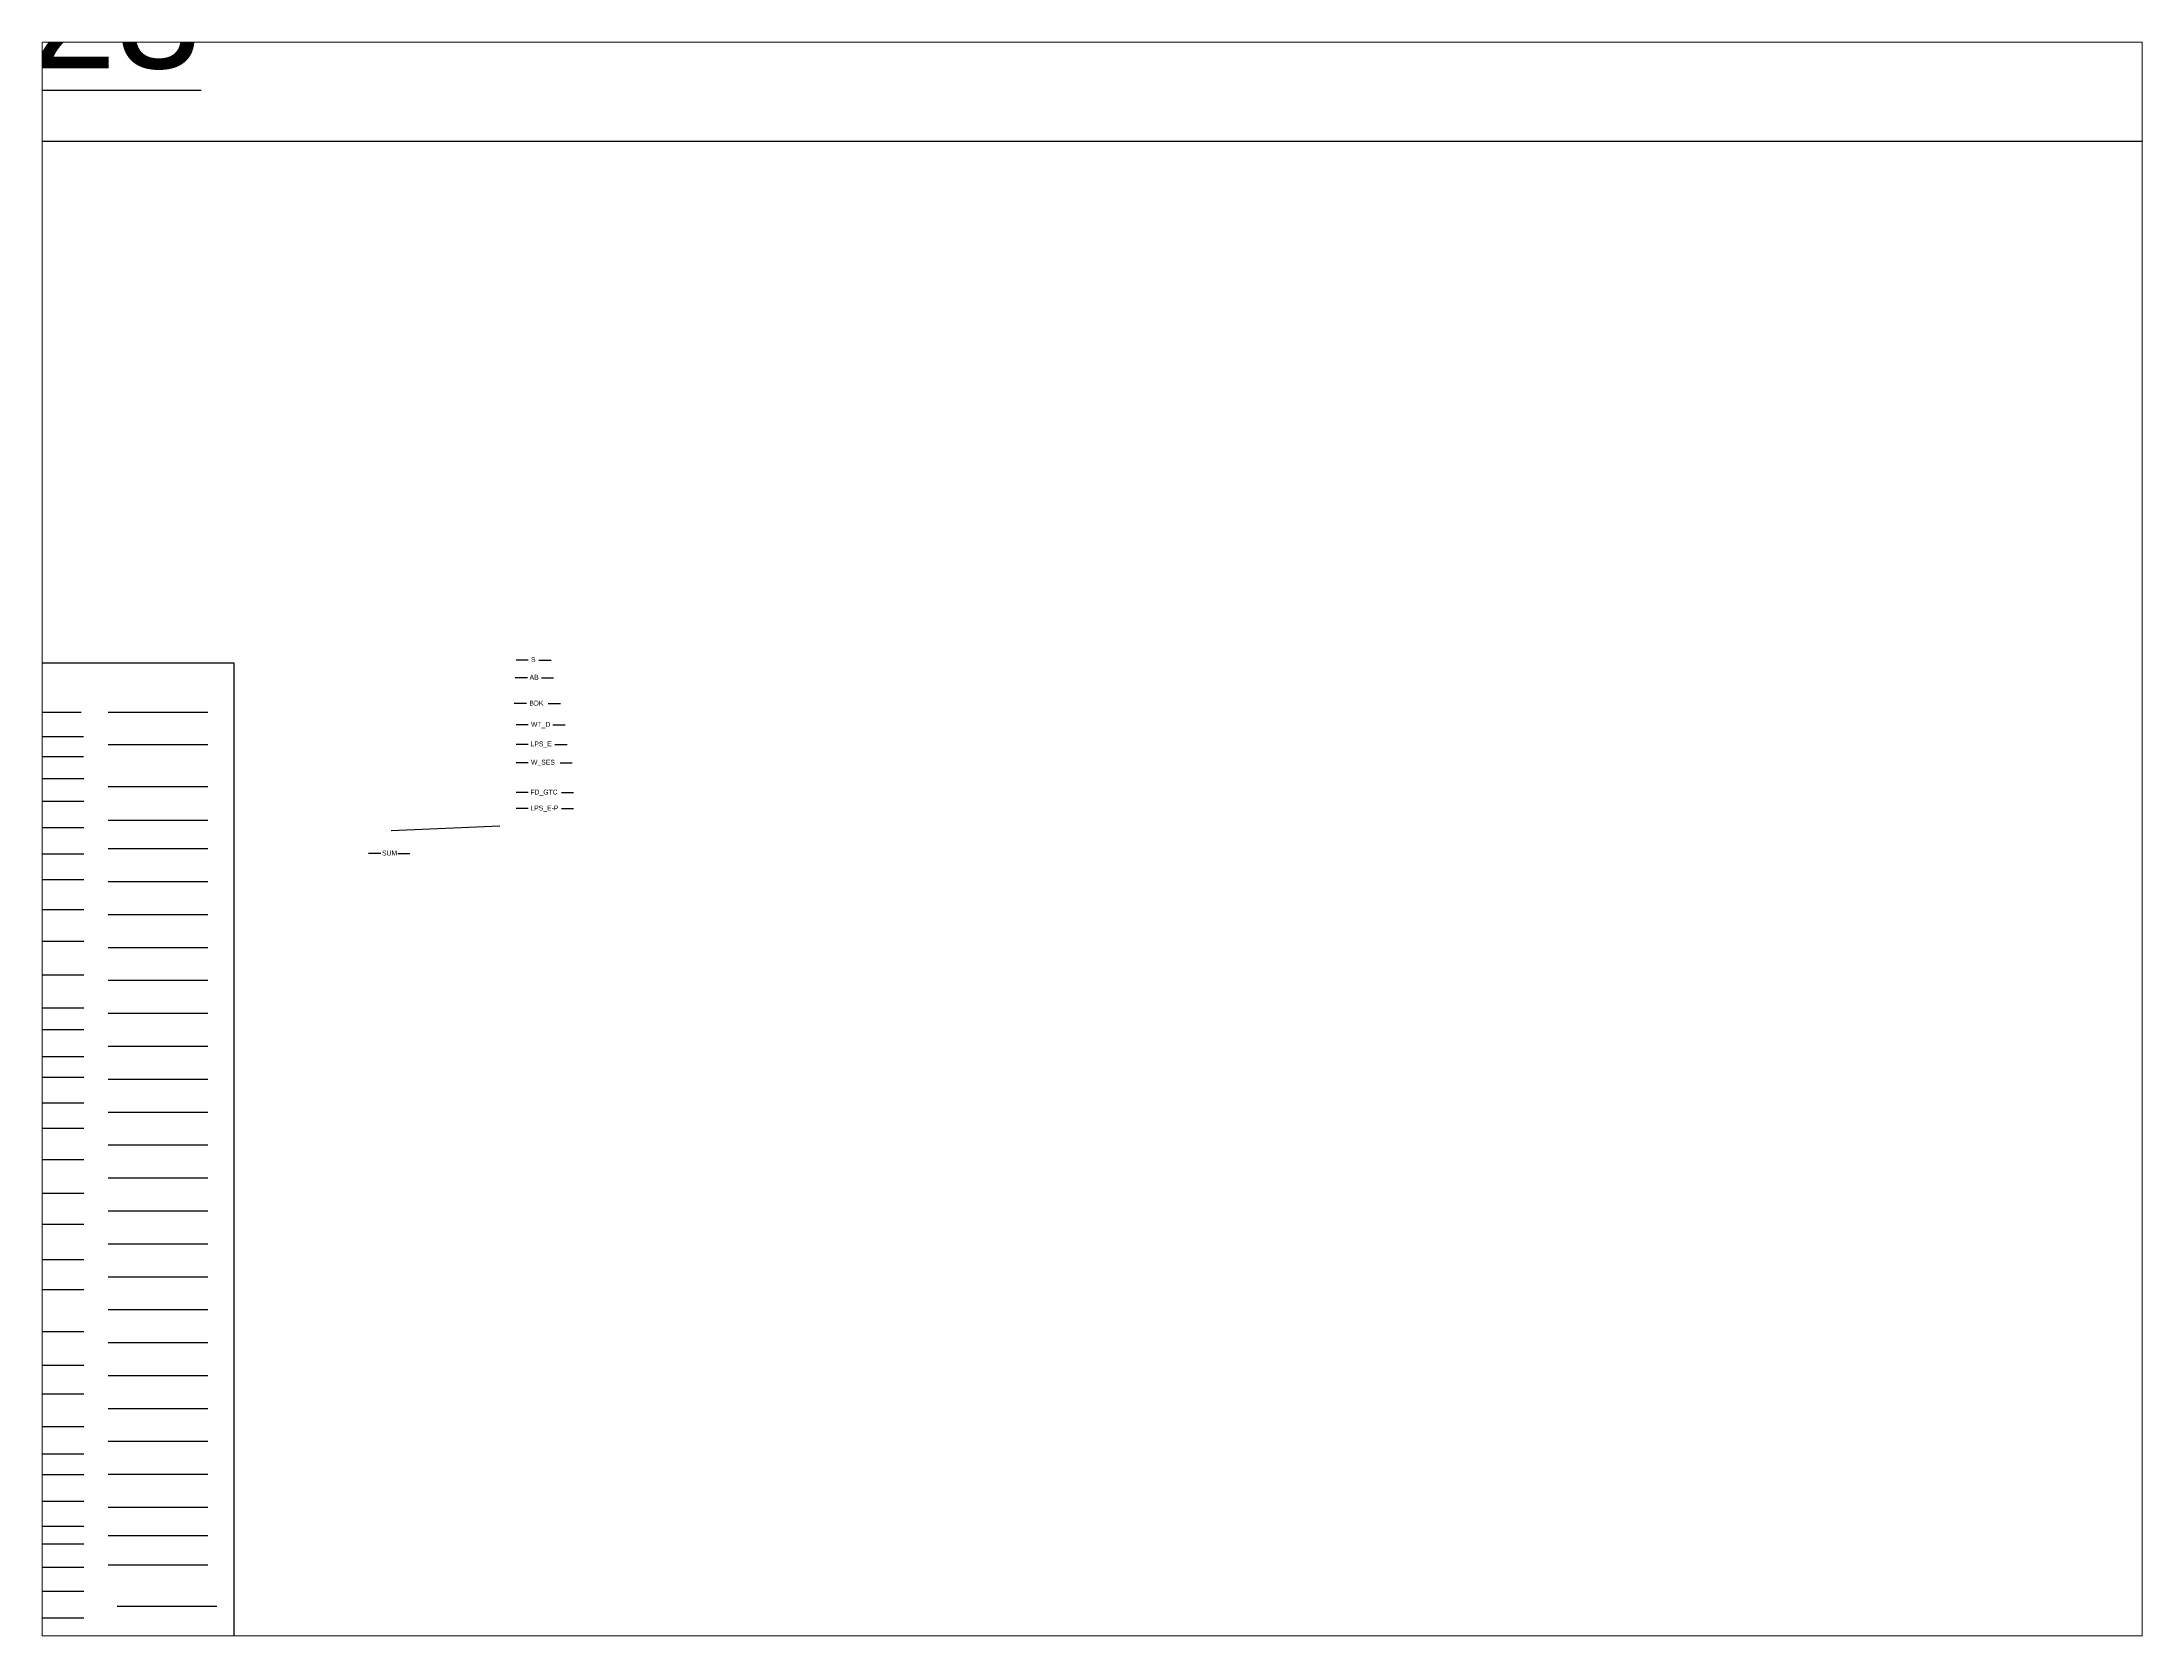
# Paper-space layout 'Layout1' of a CAD drawing. Header units: metres. Extents: x 26 to 231, y 20 to 176.
# The model-space entities are those that its viewports show. They can reach past a viewport. Long polylines and large blocks are cut down to what shows.
import ezdxf
from ezdxf.lldxf.tags import DXFTag

# ---------------------------------------------------------------- set-up
doc = ezdxf.new("R2010")
doc.units = ezdxf.units.M
doc.layers.add('U_GEL_DRAIN_COMBINED', color=3, linetype='Continuous')
doc.layers.add('ZZ-Zz_20_10_90-T_Cad_Annotation_Text', color=7, linetype='Continuous', lineweight=25)
doc.styles.add('Arial', font='arial.ttf')
doc.styles.add('ATK_Anno_5.0mm', font='arial.ttf', dxfattribs={"height": 5})
tags = doc.linetypes.add('11KV_A', pattern='A,2.5,-0.560566,["11KV_A",Arial,S=1,R=0,X=0,Y=-0.39335],-5.499592,2.5', length=11.060158).pattern_tags.tags
tags[6] = DXFTag(74, 10)
tags = doc.linetypes.add('275KV_O', pattern='A,2.5,-0.443196,["275KV_O",Arial,S=1,R=0,X=0,Y=-0.39335],-6.356442,2.5', length=11.799638).pattern_tags.tags
tags[6] = DXFTag(74, 10)
tags = doc.linetypes.add('33KV_O', pattern='A,2.5,-0.484364,["33KV_O",Arial,S=1,R=0,X=0,Y=-0.39335],-5.575794,2.5', length=11.060158).pattern_tags.tags
tags[6] = DXFTag(74, 10)
tags = doc.linetypes.add('400KV_O', pattern='A,2.5,-0.443196,["400KV_O",Arial,S=1,R=0,X=0,Y=-0.39335],-6.356442,2.5', length=11.799638).pattern_tags.tags
tags[6] = DXFTag(74, 10)
tags = doc.linetypes.add('6.6KV_A', pattern='A,2.5,-0.560566,["6.6KV_A",Arial,S=1,R=0,X=0,Y=-0.39335],-6.239072,2.5', length=11.799638).pattern_tags.tags
tags[6] = DXFTag(74, 10)
tags = doc.linetypes.add('BT', pattern='A,2.5,-0.434044,["BT",Arial,S=1,R=0,X=0,Y=-0.39335],-2.481289,2.5', length=7.915333).pattern_tags.tags
tags[6] = DXFTag(74, 10)
tags = doc.linetypes.add('BT_O', pattern='A,2.5,-0.560566,["BT_O",Arial,S=1,R=0,X=0,Y=-0.39335],-4.527043,2.5', length=10.087609).pattern_tags.tags
tags[6] = DXFTag(74, 10)
tags = doc.linetypes.add('BT_OP', pattern='A,2.5,-0.484364,["BT_OP",Arial,S=1,R=0,X=0,Y=-0.39335],-5.575794,2.5', length=11.060158).pattern_tags.tags
tags[6] = DXFTag(74, 10)
tags = doc.linetypes.add('BT_P', pattern='A,2.5,-0.560566,["BT_P",Arial,S=1,R=0,X=0,Y=-0.39335],-4.527043,2.5', length=10.087609).pattern_tags.tags
tags[6] = DXFTag(74, 10)
tags = doc.linetypes.add('CKD', pattern='A,2.5,-0.239678,["CKD",Arial,S=1,R=0,X=0,Y=-0.39335],-3.224053,2.5', length=8.463731).pattern_tags.tags
tags[6] = DXFTag(74, 10)
tags = doc.linetypes.add('CSD', pattern='A,2.5,-0.239678,["CSD",Arial,S=1,R=0,X=0,Y=-0.39335],-3.224053,2.5', length=8.463731).pattern_tags.tags
tags[6] = DXFTag(74, 10)
tags = doc.linetypes.add('D', pattern='A,2.5,-0.560566,["D",Arial,S=1,R=0,X=0,Y=-0.39335],-1.634006,2.5', length=7.194572).pattern_tags.tags
tags[6] = DXFTag(74, 10)
tags = doc.linetypes.add('DB', pattern='A,2.5,-0.434044,["DB",Arial,S=1,R=0,X=0,Y=-0.39335],-2.481289,2.5', length=7.915333).pattern_tags.tags
tags[6] = DXFTag(74, 10)
tags = doc.linetypes.add('DC', pattern='A,2.5,-0.434044,["DC",Arial,S=1,R=0,X=0,Y=-0.39335],-2.481289,2.5', length=7.915333).pattern_tags.tags
tags[6] = DXFTag(74, 10)
tags = doc.linetypes.add('DO', pattern='A,2.5,-0.434044,["DO",Arial,S=1,R=0,X=0,Y=-0.39335],-2.481289,2.5', length=7.915333).pattern_tags.tags
tags[6] = DXFTag(74, 10)
tags = doc.linetypes.add('E_A', pattern='A,2.5,-0.239678,["E_A",Arial,S=1,R=0,X=0,Y=-0.39335],-3.224053,2.5', length=8.463731).pattern_tags.tags
tags[6] = DXFTag(74, 10)
tags = doc.linetypes.add('EP', pattern='A,2.5,-0.434044,["EP",Arial,S=1,R=0,X=0,Y=-0.39335],-2.481289,2.5', length=7.915333).pattern_tags.tags
tags[6] = DXFTag(74, 10)
tags = doc.linetypes.add('EP_A', pattern='A,2.5,-0.560566,["EP_A",Arial,S=1,R=0,X=0,Y=-0.39335],-4.527043,2.5', length=10.087609).pattern_tags.tags
tags[6] = DXFTag(74, 10)
tags = doc.linetypes.add('ES', pattern='A,2.5,-0.434044,["ES",Arial,S=1,R=0,X=0,Y=-0.39335],-2.481289,2.5', length=7.915333).pattern_tags.tags
tags[6] = DXFTag(74, 10)
tags = doc.linetypes.add('ES_A', pattern='A,2.5,-0.560566,["ES_A",Arial,S=1,R=0,X=0,Y=-0.39335],-4.527043,2.5', length=10.087609).pattern_tags.tags
tags[6] = DXFTag(74, 10)
tags = doc.linetypes.add('ES_P', pattern='A,2.5,-0.560566,["ES_P",Arial,S=1,R=0,X=0,Y=-0.39335],-4.527043,2.5', length=10.087609).pattern_tags.tags
tags[6] = DXFTag(74, 10)
tags = doc.linetypes.add('ETH', pattern='A,2.5,-0.239678,["ETH",Arial,S=1,R=0,X=0,Y=-0.39335],-3.224053,2.5', length=8.463731).pattern_tags.tags
tags[6] = DXFTag(74, 10)
tags = doc.linetypes.add('FD', pattern='A,2.5,-0.434044,["FD",Arial,S=1,R=0,X=0,Y=-0.39335],-2.481289,2.5', length=7.915333).pattern_tags.tags
tags[6] = DXFTag(74, 10)
tags = doc.linetypes.add('FO', pattern='A,2.5,-0.434044,["FO",Arial,S=1,R=0,X=0,Y=-0.39335],-2.481289,2.5', length=7.915333).pattern_tags.tags
tags[6] = DXFTag(74, 10)
tags = doc.linetypes.add('FS_P', pattern='A,2.5,-0.560566,["FS_P",Arial,S=1,R=0,X=0,Y=-0.39335],-4.527043,2.5', length=10.087609).pattern_tags.tags
tags[6] = DXFTag(74, 10)
tags = doc.linetypes.add('GD', pattern='A,2.5,-0.434044,["GD",Arial,S=1,R=0,X=0,Y=-0.39335],-2.481289,2.5', length=7.915333).pattern_tags.tags
tags[6] = DXFTag(74, 10)
tags = doc.linetypes.add('GS_P', pattern='A,2.5,-0.560566,["GS_P",Arial,S=1,R=0,X=0,Y=-0.39335],-4.527043,2.5', length=10.087609).pattern_tags.tags
tags[6] = DXFTag(74, 10)
tags = doc.linetypes.add('HV', pattern='A,2.5,-0.434044,["HV",Arial,S=1,R=0,X=0,Y=-0.39335],-2.481289,2.5', length=7.915333).pattern_tags.tags
tags[6] = DXFTag(74, 10)
tags = doc.linetypes.add('HV11KV', pattern='A,2.5,-0.560566,["HV11KV",Arial,S=1,R=0,X=0,Y=-0.39335],-5.962198,2.5', length=11.522764).pattern_tags.tags
tags[6] = DXFTag(74, 10)
tags = doc.linetypes.add('HV33KV', pattern='A,2.5,-0.560566,["HV33KV",Arial,S=1,R=0,X=0,Y=-0.39335],-5.962198,2.5', length=11.522764).pattern_tags.tags
tags[6] = DXFTag(74, 10)
tags = doc.linetypes.add('HV_A', pattern='A,2.5,-0.560566,["HV_A",Arial,S=1,R=0,X=0,Y=-0.39335],-4.527043,2.5', length=10.087609).pattern_tags.tags
tags[6] = DXFTag(74, 10)
tags = doc.linetypes.add('LD', pattern='A,2.5,-0.434044,["LD",Arial,S=1,R=0,X=0,Y=-0.39335],-2.481289,2.5', length=7.915333).pattern_tags.tags
tags[6] = DXFTag(74, 10)
tags = doc.linetypes.add('LP_CT', pattern='A,2.5,-0.484364,["LP_CT",Arial,S=1,R=0,X=0,Y=-0.39335],-5.575794,2.5', length=11.060158).pattern_tags.tags
tags[6] = DXFTag(74, 10)
tags = doc.linetypes.add('LP_E', pattern='A,2.5,-0.560566,["LP_E",Arial,S=1,R=0,X=0,Y=-0.39335],-4.527043,2.5', length=10.087609).pattern_tags.tags
tags[6] = DXFTag(74, 10)
tags = doc.linetypes.add('LP_E-P', pattern='A,2.5,-0.560566,["LP_E-P",Arial,S=1,R=0,X=0,Y=-0.39335],-5.962198,2.5', length=11.522764).pattern_tags.tags
tags[6] = DXFTag(74, 10)
tags = doc.linetypes.add('LP_G', pattern='A,2.5,-0.560566,["LP_G",Arial,S=1,R=0,X=0,Y=-0.39335],-4.527043,2.5', length=10.087609).pattern_tags.tags
tags[6] = DXFTag(74, 10)
tags = doc.linetypes.add('LP_G-P', pattern='A,2.5,-0.560566,["LP_G-P",Arial,S=1,R=0,X=0,Y=-0.39335],-5.962198,2.5', length=11.522764).pattern_tags.tags
tags[6] = DXFTag(74, 10)
tags = doc.linetypes.add('LP_L', pattern='A,2.5,-0.560566,["LP_L",Arial,S=1,R=0,X=0,Y=-0.39335],-4.527043,2.5', length=10.087609).pattern_tags.tags
tags[6] = DXFTag(74, 10)
tags = doc.linetypes.add('LP_SGN', pattern='A,2.5,-0.560566,["LP_SGN",Arial,S=1,R=0,X=0,Y=-0.39335],-5.962198,2.5', length=11.522764).pattern_tags.tags
tags[6] = DXFTag(74, 10)
tags = doc.linetypes.add('LP_SSE', pattern='A,2.5,-0.560566,["LP_SSE",Arial,S=1,R=0,X=0,Y=-0.39335],-5.962198,2.5', length=11.522764).pattern_tags.tags
tags[6] = DXFTag(74, 10)
tags = doc.linetypes.add('LV', pattern='A,2.5,-0.434044,["LV",Arial,S=1,R=0,X=0,Y=-0.39335],-2.481289,2.5', length=7.915333).pattern_tags.tags
tags[6] = DXFTag(74, 10)
tags = doc.linetypes.add('LV_A', pattern='A,2.5,-0.560566,["LV_A",Arial,S=1,R=0,X=0,Y=-0.39335],-4.527043,2.5', length=10.087609).pattern_tags.tags
tags[6] = DXFTag(74, 10)
tags = doc.linetypes.add('LV_O', pattern='A,2.5,-0.560566,["LV_O",Arial,S=1,R=0,X=0,Y=-0.39335],-4.527043,2.5', length=10.087609).pattern_tags.tags
tags[6] = DXFTag(74, 10)
tags = doc.linetypes.add('LV_P', pattern='A,2.5,-0.560566,["LV_P",Arial,S=1,R=0,X=0,Y=-0.39335],-4.527043,2.5', length=10.087609).pattern_tags.tags
tags[6] = DXFTag(74, 10)
tags = doc.linetypes.add('NB_', pattern='A,2.5,-0.435988,["NB",Arial,S=1,R=0,X=0,Y=-0.52942],-2.475629,2.5', length=7.911617).pattern_tags.tags
tags[6] = DXFTag(74, 10)
tags = doc.linetypes.add('NEOS', pattern='A,2.5,-0.560566,["NEOS",Arial,S=1,R=0,X=0,Y=-0.39335],-4.527043,2.5', length=10.087609).pattern_tags.tags
tags[6] = DXFTag(74, 10)
tags = doc.linetypes.add('NGE', pattern='A,2.5,-0.239678,["NGE",Arial,S=1,R=0,X=0,Y=-0.39335],-3.224053,2.5', length=8.463731).pattern_tags.tags
tags[6] = DXFTag(74, 10)
tags = doc.linetypes.add('NRTS_D', pattern='A,2.5,-0.560566,["NRTS_D",Arial,S=1,R=0,X=0,Y=-0.39335],-5.962198,2.5', length=11.522764).pattern_tags.tags
tags[6] = DXFTag(74, 10)
tags = doc.linetypes.add('OCU-G', pattern='A,2.5,-0.560566,["OCU-G",Arial,S=1,R=0,X=0,Y=-0.39335],-5.499592,2.5', length=11.060158).pattern_tags.tags
tags[6] = DXFTag(74, 10)
tags = doc.linetypes.add('P', pattern='A,2.5,-0.560566,["P",Arial,S=1,R=0,X=0,Y=-0.39335],-1.634006,2.5', length=7.194572).pattern_tags.tags
tags[6] = DXFTag(74, 10)
tags = doc.linetypes.add('PCHE', pattern='A,2.5,-0.560566,["PCHE",Arial,S=1,R=0,X=0,Y=-0.39335],-4.527043,2.5', length=10.087609).pattern_tags.tags
tags[6] = DXFTag(74, 10)
tags = doc.linetypes.add('PM', pattern='A,2.5,-0.434044,["PM",Arial,S=1,R=0,X=0,Y=-0.39335],-2.481289,2.5', length=7.915333).pattern_tags.tags
tags[6] = DXFTag(74, 10)
tags = doc.linetypes.add('PM_P', pattern='A,2.5,-0.560566,["PM_P",Arial,S=1,R=0,X=0,Y=-0.39335],-4.527043,2.5', length=10.087609).pattern_tags.tags
tags[6] = DXFTag(74, 10)
tags = doc.linetypes.add('PWHE', pattern='A,2.5,-0.560566,["PWHE",Arial,S=1,R=0,X=0,Y=-0.39335],-4.527043,2.5', length=10.087609).pattern_tags.tags
tags[6] = DXFTag(74, 10)
tags = doc.linetypes.add('RCHE', pattern='A,2.5,-0.560566,["RCHE",Arial,S=1,R=0,X=0,Y=-0.39335],-4.527043,2.5', length=10.087609).pattern_tags.tags
tags[6] = DXFTag(74, 10)
tags = doc.linetypes.add('RT', pattern='A,2.5,-0.434044,["RT",Arial,S=1,R=0,X=0,Y=-0.39335],-2.481289,2.5', length=7.915333).pattern_tags.tags
tags[6] = DXFTag(74, 10)
tags = doc.linetypes.add('S', pattern='A,2.5,-0.560566,["S",Arial,S=1,R=0,X=0,Y=-0.39335],-1.634006,2.5', length=7.194572).pattern_tags.tags
tags[6] = DXFTag(74, 10)
tags = doc.linetypes.add('SKY', pattern='A,2.5,-0.239678,["SKY",Arial,S=1,R=0,X=0,Y=-0.39335],-3.224053,2.5', length=8.463731).pattern_tags.tags
tags[6] = DXFTag(74, 10)
tags = doc.linetypes.add('SUM', pattern='A,2.5,-0.239678,["SUM",Arial,S=1,R=0,X=0,Y=-0.39335],-3.224053,2.5', length=8.463731).pattern_tags.tags
tags[6] = DXFTag(74, 10)
tags = doc.linetypes.add('SW_A', pattern='A,2.5,-0.560566,["SW_A",Arial,S=1,R=0,X=0,Y=-0.39335],-4.527043,2.5', length=10.087609).pattern_tags.tags
tags[6] = DXFTag(74, 10)
tags = doc.linetypes.add('VF', pattern='A,2.5,-0.434044,["VF",Arial,S=1,R=0,X=0,Y=-0.39335],-2.481289,2.5', length=7.915333).pattern_tags.tags
tags[6] = DXFTag(74, 10)
tags = doc.linetypes.add('VFO', pattern='A,2.5,-0.239678,["VFO",Arial,S=1,R=0,X=0,Y=-0.39335],-3.224053,2.5', length=8.463731).pattern_tags.tags
tags[6] = DXFTag(74, 10)
tags = doc.linetypes.add('VMT', pattern='A,2.5,-0.239678,["VMT",Arial,S=1,R=0,X=0,Y=-0.39335],-3.224053,2.5', length=8.463731).pattern_tags.tags
tags[6] = DXFTag(74, 10)
tags = doc.linetypes.add('W_SES', pattern='A,2.5,-0.560566,["W_SES",Arial,S=1,R=0,X=0,Y=-0.39335],-5.962198,2.5', length=11.522764).pattern_tags.tags
tags[6] = DXFTag(74, 10)
tags = doc.linetypes.add('WP_SES', pattern='A,2.5,-0.443196,["WP_SES",Arial,S=1,R=0,X=0,Y=-0.39335],-6.356442,2.5', length=11.799638).pattern_tags.tags
tags[6] = DXFTag(74, 10)

msp = doc.modelspace()

# ---------------------------------------------------------------- linework, layer by layer
at = {"linetype": 'NB_', "ltscale": 1000}
for p, q in [((1303693.31, 168372.4), (1303690.81, 168372.4)), ((1303695.5, 168372.4), (1303698, 168372.4)), ((1303693.15, 168368.78), (1303690.65, 168368.78)), ((1303696.01, 168368.78), (1303698.51, 168368.78)), ((1303692.92, 168363.5), (1303690.42, 168363.5)), ((1303697.42, 168363.5), (1303699.92, 168363.5)), ((1303693.31, 168359.14), (1303690.81, 168359.14)), ((1303698.36, 168359.14), (1303700.86, 168359.14)), ((1303693.31, 168355.13), (1303690.81, 168355.13)), ((1303698.78, 168355.13), (1303701.28, 168355.13)), ((1303693.31, 168351.39), (1303690.81, 168351.39)), ((1303699.83, 168351.39), (1303702.33, 168351.39)), ((1303693.31, 168345.27), (1303690.81, 168345.27)), ((1303700.11, 168345.27), (1303702.61, 168345.27)), ((1303693.31, 168342.01), (1303690.81, 168342.01)), ((1303700.11, 168342.01), (1303702.61, 168342.01)), ((1303663.11, 168332.79), (1303660.61, 168332.79)), ((1303666.57, 168332.79), (1303669.07, 168332.79))]:
    msp.add_line(p, q, dxfattribs=at)
for points in [[(1303463.1, 168478.68), (1304449.54, 168478.68), (1304449.54, 168019.42), (1303463.1, 168019.42)], [(1303570.42, 168371.87), (1303633.01, 168371.87), (1303633.01, 168033.18), (1303570.42, 168033.18)]]:
    msp.add_lwpolyline(points, close=True)
at = {"linetype": '11KV_A', "ltscale": 1000}
msp.add_lwpolyline([(1303581.88, 168361.72), (1303601.73, 168361.72)], dxfattribs=at)
at = {"linetype": 'CKD', "ltscale": 1000}
msp.add_lwpolyline([(1303607.29, 168361.72), (1303627.71, 168361.72)], dxfattribs=at)
at = {"linetype": '275KV_O', "ltscale": 1000}
msp.add_lwpolyline([(1303581.88, 168356.74), (1303602.19, 168356.74)], dxfattribs=at)
at = {"linetype": 'CSD', "ltscale": 1000}
msp.add_lwpolyline([(1303607.29, 168355.14), (1303627.71, 168355.14)], dxfattribs=at)
at = {"linetype": '33KV_O', "ltscale": 1000}
msp.add_lwpolyline([(1303581.88, 168352.64), (1303602.19, 168352.64)], dxfattribs=at)
at = {"linetype": '400KV_O', "ltscale": 1000}
msp.add_lwpolyline([(1303581.88, 168348.15), (1303602.29, 168348.15)], dxfattribs=at)
at = {"linetype": 'EP_A', "ltscale": 1000}
msp.add_lwpolyline([(1303607.29, 168346.51), (1303627.71, 168346.51)], dxfattribs=at)
at = {"linetype": 'GD', "ltscale": 1000}
msp.add_lwpolyline([(1303581.88, 168343.5), (1303602.29, 168343.5)], dxfattribs=at)
at = {"linetype": 'DO', "ltscale": 1000}
msp.add_lwpolyline([(1303581.88, 168338.14), (1303602.29, 168338.14)], dxfattribs=at)
at = {"linetype": 'ES_P', "ltscale": 1000}
msp.add_lwpolyline([(1303607.29, 168339.61), (1303627.71, 168339.61)], dxfattribs=at)
at = {"linetype": 'SUM', "ltscale": 1000}
msp.add_lwpolyline([(1303665.21, 168337.48), (1303687.52, 168338.48)], dxfattribs=at)
at = {"linetype": 'LD', "ltscale": 1000}
msp.add_lwpolyline([(1303581.88, 168332.75), (1303602.29, 168332.75)], dxfattribs=at)
at = {"linetype": 'HV_A', "ltscale": 1000}
msp.add_lwpolyline([(1303607.29, 168333.8), (1303627.71, 168333.8)], dxfattribs=at)
at = {"linetype": 'D', "ltscale": 1000}
msp.add_lwpolyline([(1303581.88, 168327.46), (1303602.29, 168327.46)], dxfattribs=at)
at = {"linetype": 'FD', "ltscale": 1000}
msp.add_lwpolyline([(1303607.29, 168327.06), (1303627.71, 168327.06)], dxfattribs=at)
at = {"linetype": 'P', "ltscale": 1000}
msp.add_lwpolyline([(1303581.88, 168321.32), (1303602.29, 168321.32)], dxfattribs=at)
at = {"linetype": 'FO', "ltscale": 1000}
msp.add_lwpolyline([(1303607.29, 168320.32), (1303627.71, 168320.32)], dxfattribs=at)
at = {"linetype": 'DB', "ltscale": 1000}
msp.add_lwpolyline([(1303581.88, 168314.83), (1303602.29, 168314.83)], dxfattribs=at)
at = {"linetype": 'FS_P', "ltscale": 1000}
msp.add_lwpolyline([(1303607.29, 168313.57), (1303627.71, 168313.57)], dxfattribs=at)
at = {"linetype": 'DC', "ltscale": 1000}
msp.add_lwpolyline([(1303581.88, 168307.94), (1303602.29, 168307.94)], dxfattribs=at)
at = {"linetype": 'GS_P', "ltscale": 1000}
msp.add_lwpolyline([(1303607.29, 168306.83), (1303627.71, 168306.83)], dxfattribs=at)
at = {"linetype": 'ETH', "ltscale": 1000}
msp.add_lwpolyline([(1303581.88, 168301.23), (1303602.29, 168301.23)], dxfattribs=at)
at = {"linetype": 'LP_CT', "ltscale": 1000}
msp.add_lwpolyline([(1303607.29, 168300.09), (1303627.71, 168300.09)], dxfattribs=at)
at = {"linetype": 'NGE', "ltscale": 1000}
msp.add_lwpolyline([(1303581.88, 168296.78), (1303602.29, 168296.78)], dxfattribs=at)
at = {"linetype": 'EP', "ltscale": 1000}
msp.add_lwpolyline([(1303581.88, 168291.22), (1303602.29, 168291.22)], dxfattribs=at)
at = {"linetype": 'LP_E', "ltscale": 1000}
msp.add_lwpolyline([(1303607.29, 168293.35), (1303627.71, 168293.35)], dxfattribs=at)
at = {"linetype": 'E_A', "ltscale": 1000}
msp.add_lwpolyline([(1303581.88, 168287.03), (1303602.29, 168287.03)], dxfattribs=at)
at = {"linetype": 'LP_E-P', "ltscale": 1000}
msp.add_lwpolyline([(1303607.29, 168286.6), (1303627.71, 168286.6)], dxfattribs=at)
at = {"linetype": 'HV33KV', "ltscale": 1000}
msp.add_lwpolyline([(1303581.88, 168281.76), (1303602.29, 168281.76)], dxfattribs=at)
at = {"linetype": 'HV11KV', "ltscale": 1000}
msp.add_lwpolyline([(1303581.88, 168276.53), (1303602.29, 168276.53)], dxfattribs=at)
at = {"linetype": 'LP_G', "ltscale": 1000}
msp.add_lwpolyline([(1303607.29, 168279.86), (1303627.71, 168279.86)], dxfattribs=at)
at = {"linetype": 'LP_G-P', "ltscale": 1000}
msp.add_lwpolyline([(1303607.29, 168273.12), (1303627.71, 168273.12)], dxfattribs=at)
at = {"linetype": 'HV', "ltscale": 1000}
msp.add_lwpolyline([(1303581.88, 168270.15), (1303602.29, 168270.15)], dxfattribs=at)
at = {"linetype": 'LP_L', "ltscale": 1000}
msp.add_lwpolyline([(1303607.29, 168266.38), (1303627.71, 168266.38)], dxfattribs=at)
at = {"linetype": '6.6KV_A', "ltscale": 1000}
msp.add_lwpolyline([(1303581.88, 168263.27), (1303602.29, 168263.27)], dxfattribs=at)
at = {"linetype": 'LP_SGN', "ltscale": 1000}
msp.add_lwpolyline([(1303607.29, 168259.63), (1303627.71, 168259.63)], dxfattribs=at)
at = {"linetype": 'ES', "ltscale": 1000}
msp.add_lwpolyline([(1303581.88, 168256.9), (1303602.29, 168256.9)], dxfattribs=at)
at = {"linetype": 'LP_SSE', "ltscale": 1000}
msp.add_lwpolyline([(1303607.29, 168252.89), (1303627.71, 168252.89)], dxfattribs=at)
at = {"linetype": 'SW_A', "ltscale": 1000}
msp.add_lwpolyline([(1303581.88, 168249.64), (1303602.29, 168249.64)], dxfattribs=at)
at = {"linetype": 'LV', "ltscale": 1000}
msp.add_lwpolyline([(1303581.88, 168243.52), (1303602.29, 168243.52)], dxfattribs=at)
at = {"linetype": 'LV_A', "ltscale": 1000}
msp.add_lwpolyline([(1303607.29, 168246.15), (1303627.71, 168246.15)], dxfattribs=at)
at = {"linetype": 'LV_O', "ltscale": 1000}
msp.add_lwpolyline([(1303607.29, 168239.41), (1303627.71, 168239.41)], dxfattribs=at)
at = {"linetype": 'SKY', "ltscale": 1000}
msp.add_lwpolyline([(1303581.88, 168234.9), (1303602.29, 168234.9)], dxfattribs=at)
at = {"linetype": 'LV_P', "ltscale": 1000}
msp.add_lwpolyline([(1303607.29, 168232.66), (1303627.71, 168232.66)], dxfattribs=at)
at = {"linetype": 'BT', "ltscale": 1000}
msp.add_lwpolyline([(1303581.88, 168228), (1303602.29, 168228)], dxfattribs=at)
at = {"linetype": 'PCHE', "ltscale": 1000}
msp.add_lwpolyline([(1303607.29, 168225.92), (1303627.71, 168225.92)], dxfattribs=at)
at = {"linetype": 'NEOS', "ltscale": 1000}
msp.add_lwpolyline([(1303581.88, 168222.19), (1303602.29, 168222.19)], dxfattribs=at)
at = {"linetype": 'PM', "ltscale": 1000}
msp.add_lwpolyline([(1303607.29, 168219.18), (1303627.71, 168219.18)], dxfattribs=at)
at = {"linetype": 'RT', "ltscale": 1000}
msp.add_lwpolyline([(1303581.88, 168215.45), (1303602.29, 168215.45)], dxfattribs=at)
at = {"linetype": 'PM_P', "ltscale": 1000}
msp.add_lwpolyline([(1303607.29, 168212.44), (1303627.71, 168212.44)], dxfattribs=at)
at = {"linetype": 'OCU-G', "ltscale": 1000}
msp.add_lwpolyline([(1303581.88, 168209.87), (1303602.29, 168209.87)], dxfattribs=at)
at = {"linetype": 'NRTS_D', "ltscale": 1000}
msp.add_lwpolyline([(1303581.88, 168205.62), (1303602.29, 168205.62)], dxfattribs=at)
at = {"linetype": 'PWHE', "ltscale": 1000}
msp.add_lwpolyline([(1303607.29, 168205.69), (1303627.71, 168205.69)], dxfattribs=at)
at = {"linetype": 'BT_O', "ltscale": 1000}
msp.add_lwpolyline([(1303581.88, 168200.2), (1303602.29, 168200.2)], dxfattribs=at)
at = {"linetype": 'RCHE', "ltscale": 1000}
msp.add_lwpolyline([(1303607.29, 168198.95), (1303627.71, 168198.95)], dxfattribs=at)
at = {"linetype": 'BT_P', "ltscale": 1000}
msp.add_lwpolyline([(1303581.88, 168195.08), (1303602.29, 168195.08)], dxfattribs=at)
at = {"linetype": 'BT_OP', "ltscale": 1000}
msp.add_lwpolyline([(1303581.88, 168191.43), (1303602.29, 168191.43)], dxfattribs=at)
at = {"linetype": 'ES_A', "ltscale": 1000}
msp.add_lwpolyline([(1303607.23, 168193.12), (1303627.65, 168193.12)], dxfattribs=at)
at = {"linetype": 'VMT', "ltscale": 1000}
msp.add_lwpolyline([(1303581.88, 168186.68), (1303602.29, 168186.68)], dxfattribs=at)
at = {"linetype": 'S', "ltscale": 1000}
msp.add_lwpolyline([(1303607.27, 168187.17), (1303627.69, 168187.17)], dxfattribs=at)
at = {"linetype": 'VF', "ltscale": 1000}
msp.add_lwpolyline([(1303581.88, 168181.73), (1303602.29, 168181.73)], dxfattribs=at)
at = {"linetype": 'W_SES', "ltscale": 1000}
msp.add_lwpolyline([(1303609.12, 168178.7), (1303629.54, 168178.7)], dxfattribs=at)
at = {"linetype": 'VFO', "ltscale": 1000}
msp.add_lwpolyline([(1303581.88, 168176.3), (1303602.29, 168176.3)], dxfattribs=at)
at = {"linetype": 'WP_SES', "ltscale": 1000}
msp.add_lwpolyline([(1303607.27, 168172.46), (1303627.69, 168172.46)], dxfattribs=at)

# ---------------------------------------------------------------- texts
at = {"layer": 'U_GEL_DRAIN_COMBINED', "color": 7, "ltscale": 5, "style": 'Arial'}
for s, p in [('S', (1303693.87, 168372.01)), ('AB', (1303693.58, 168368.39)), ('BDK', (1303693.55, 168363.1)), ('WT_D', (1303693.87, 168358.75)), ('LPS_E', (1303693.79, 168354.74)), ('W_SES', (1303693.87, 168351)), ('FD_GTC', (1303693.75, 168344.88)), ('LPS_E-P', (1303693.75, 168341.61)), ('SUM', (1303663.35, 168332.4))]:
    msp.add_text(s, height=1, dxfattribs=at).set_placement(p)
at = {"layer": 'ZZ-Zz_20_10_90-T_Cad_Annotation_Text', "insert": (1303548.03, 168504.6), "char_height": 22.4, "attachment_point": 5, "style": 'ATK_Anno_5.0mm'}
msp.add_mtext_dynamic_manual_height_columns('{\\L10.02.2023}', width=51.6943, gutter_width=2.5, heights=[0], dxfattribs=at)

psp = doc.layouts.get("Layout1")

# ---------------------------------------------------------------- viewports
at = {"layer": '0'}
psp.add_viewport(center=(128.5, 97.5), size=(205.6, 156), view_center_point=(1303808.79, 168335.77), view_height=326.3898, dxfattribs=at)

doc.saveas('drawing.dxf')
